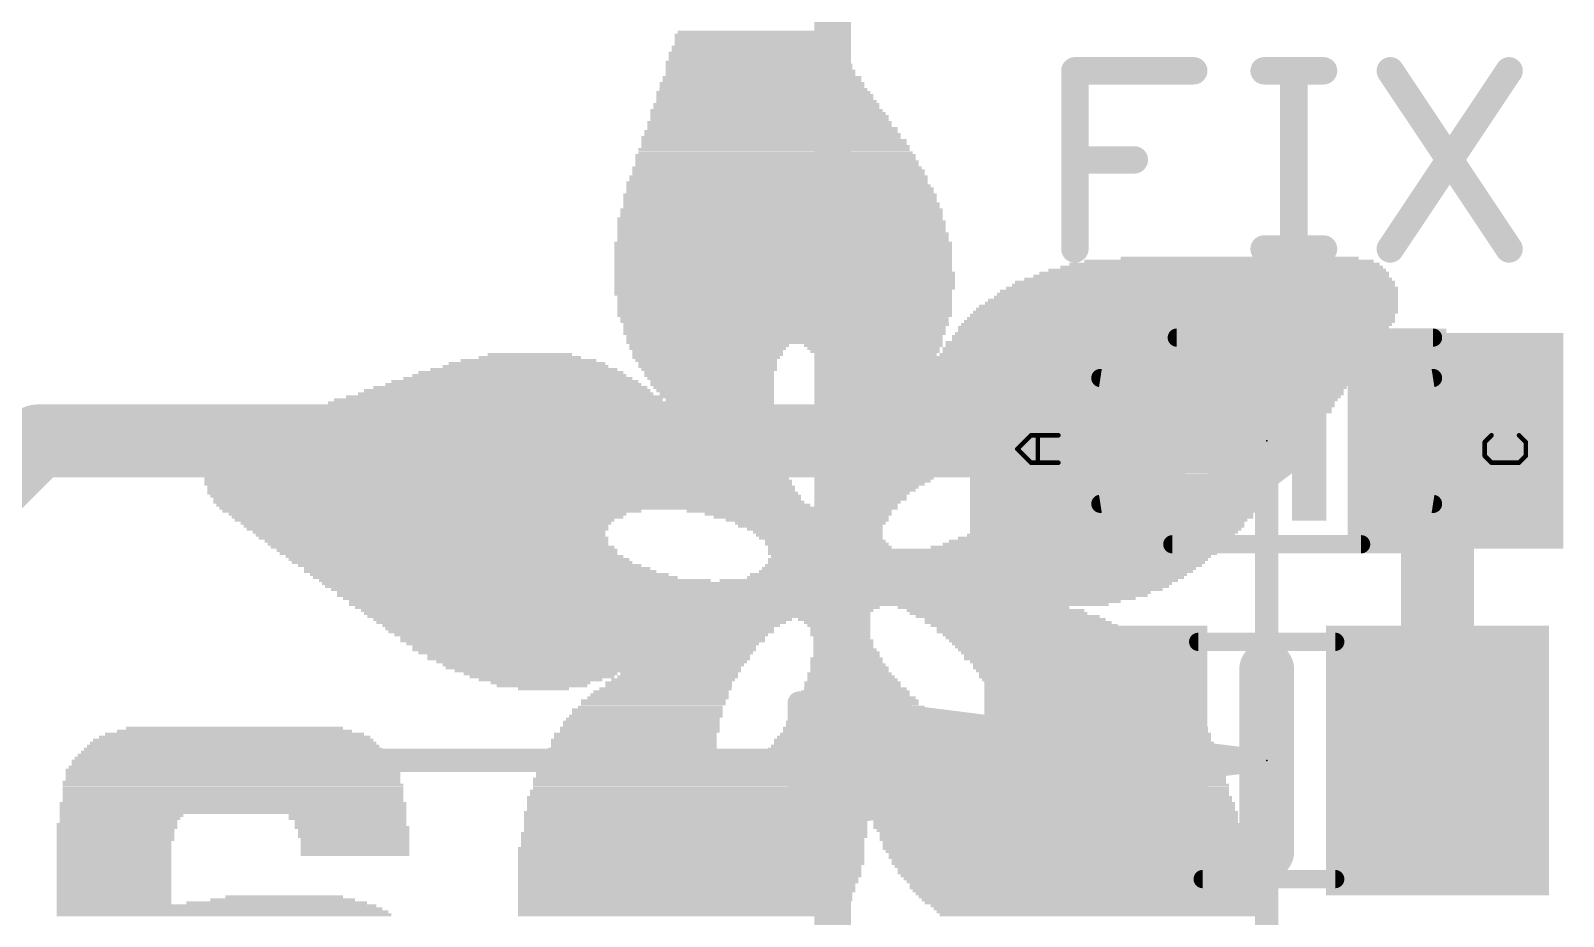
# Model space of a CAD drawing. Extents: x -7.4 to 58.7, y -8.7 to 28.8.
# Drawn here: x 41.51 to 50.04, y 8.55 to 13.48 of the extents above; entities that cross this region are included whole.
import ezdxf

# ---------------------------------------------------------------- set-up
doc = ezdxf.new("R2010")
doc.units = 0
for name, color, linetype in [('1', 12, 'CONTINUOUS'), ('21', 40, 'CONTINUOUS'), ('22', 6, 'CONTINUOUS'), ('23', 53, 'CONTINUOUS'), ('47', 253, 'CONTINUOUS'), ('51', 253, 'CONTINUOUS')]:
    doc.layers.add(name, color=color, linetype=linetype)

# ---------------------------------------------------------------- blocks, each defined once
blk = doc.blocks.new('RECT')
blk.add_solid([(-0.5, -0.5), (0.5, -0.5), (-0.5, 0.5), (0.5, 0.5)])

msp = doc.modelspace()

# ---------------------------------------------------------------- linework, layer by layer
at = {"layer": '1', "const_width": 0.4064}
for points in [[(37.223, 6.87), (41.553, 11.2)], [(41.553, 11.2), (47.337, 11.2)], [(49.437, 11.2), (49.337, 10.719)], [(49.337, 10.719), (49.337, 9.422)]]:
    msp.add_lwpolyline(points, dxfattribs=at)
at = {"layer": '1', "const_width": 0.2032}
for points in [[(41.553, 11.3016, 1), (41.553, 11.0984)], [(41.6248, 11.1282, 1), (41.4812, 11.2718)], [(47.337, 11.0984, 1), (47.337, 11.3016)], [(49.5365, 11.1793, 1), (49.3375, 11.2207)], [(49.4386, 10.719, 1), (49.2354, 10.719)], [(49.2375, 10.7397, 1), (49.4365, 10.6983)], [(49.2354, 9.422, 1), (49.4386, 9.422)]]:
    msp.add_lwpolyline(points, format="xyb", dxfattribs=at)
at = {"layer": '21'}
for points, const_width in [([(45.973, 19.43), (45.973, 3.43)], 0.2032), ([(47.3202, 12.2682), (47.3202, 13.2596)], 0.1524), ([(47.3202, 13.2596), (47.9812, 13.2596)], 0.1524), ([(48.3727, 13.2596), (48.7031, 13.2596)], 0.1524), ([(48.5379, 12.2682), (48.5379, 13.2596)], 0.1524), ([(49.0743, 13.2596), (49.7353, 12.2682)], 0.1524), ([(49.7353, 13.2596), (49.0743, 12.2682)], 0.1524), ([(47.3202, 12.7639), (47.6507, 12.7639)], 0.1524), ([(48.3727, 12.2682), (48.7031, 12.2682)], 0.1524), ([(48.641, 11.2), (48.133, 11.581)], 0.1524), ([(48.133, 11.581), (48.133, 10.819)], 0.1524), ([(48.133, 11.43), (48.3343, 11.43)], 0.1524), ([(48.133, 11.2776), (48.5375, 11.2776)], 0.1524), ([(48.133, 10.819), (48.641, 11.2)], 0.1524), ([(48.133, 11.1252), (48.5413, 11.1252)], 0.1524), ([(48.133, 10.9728), (48.3381, 10.9728)], 0.1524), ([(48.133, 10.8204), (48.1349, 10.8204)], 0.1524), ([(48.387, 9.93), (48.387, 8.914)], 0.3048)]:
    msp.add_lwpolyline(points, dxfattribs=dict(at, const_width=const_width))
for points, const_width in [([(47.3583, 13.2596, 1), (47.2821, 13.2596)], 0.0762), ([(47.3202, 13.2977, 1), (47.3202, 13.2215)], 0.0762), ([(47.9812, 13.2215, 1), (47.9812, 13.2977)], 0.0762), ([(48.3727, 13.2977, 1), (48.3727, 13.2215)], 0.0762), ([(48.576, 13.2596, 1), (48.4998, 13.2596)], 0.0762), ([(48.7031, 13.2215, 1), (48.7031, 13.2977)], 0.0762), ([(49.106, 13.2808, 1), (49.0426, 13.2385)], 0.0762), ([(49.767, 13.2385, 1), (49.7036, 13.2808)], 0.0762), ([(47.3202, 12.802, 1), (47.3202, 12.7258)], 0.0762), ([(47.6507, 12.7258, 1), (47.6507, 12.802)], 0.0762), ([(47.2821, 12.2682, 1), (47.3583, 12.2682)], 0.0762), ([(48.3727, 12.3063, 1), (48.3727, 12.2301)], 0.0762), ([(48.4998, 12.2682, 1), (48.576, 12.2682)], 0.0762), ([(48.7031, 12.2301, 1), (48.7031, 12.3063)], 0.0762), ([(49.0426, 12.2893, 1), (49.106, 12.2471)], 0.0762), ([(49.7036, 12.2471, 1), (49.767, 12.2893)], 0.0762), ([(48.1559, 11.6115, 1), (48.1101, 11.5505)], 0.0762), ([(48.1711, 11.581, 1), (48.0949, 11.581)], 0.0762), ([(48.133, 11.4681, 1), (48.133, 11.3919)], 0.0762), ([(48.3343, 11.3919, 1), (48.3343, 11.4681)], 0.0762), ([(48.133, 11.3157, 1), (48.133, 11.2395)], 0.0762), ([(48.5375, 11.2395, 1), (48.5375, 11.3157)], 0.0762), ([(48.6639, 11.1695, 1), (48.6181, 11.2305)], 0.0762), ([(48.6181, 11.1695, 1), (48.6639, 11.2305)], 0.0762), ([(48.133, 11.1633, 1), (48.133, 11.0871)], 0.0762), ([(48.5413, 11.0871, 1), (48.5413, 11.1633)], 0.0762), ([(48.133, 11.0109, 1), (48.133, 10.9347)], 0.0762), ([(48.3381, 10.9347, 1), (48.3381, 11.0109)], 0.0762), ([(48.133, 10.8585, 1), (48.133, 10.7823)], 0.0762), ([(48.1101, 10.8495, 1), (48.1559, 10.7885)], 0.0762), ([(48.0949, 10.819, 1), (48.1711, 10.819)], 0.0762), ([(48.1349, 10.7823, 1), (48.1349, 10.8585)], 0.0762), ([(48.4632, 9.93, 1), (48.3108, 9.93)], 0.1524), ([(48.3108, 8.914, 1), (48.4632, 8.914)], 0.1524)]:
    msp.add_lwpolyline(points, format="xyb", dxfattribs=dict(at, const_width=const_width))
at = {"layer": '23'}
for p in [(48.387, 11.2), (48.387, 9.422)]:
    msp.add_point(p, dxfattribs=at)
at = {"layer": '47', "const_width": 0.13}
for points in [[(48.387, 6.985), (48.387, 11.372)], [(48.322, 9.422), (45.787, 9.7412)], [(45.787, 9.7412), (45.787, 9.1028)], [(48.322, 9.422), (45.787, 9.682)], [(48.322, 9.422), (45.787, 9.552)], [(48.322, 9.422), (43.187, 9.422)], [(45.787, 9.1028), (48.322, 9.422)], [(45.787, 9.292), (48.322, 9.422)], [(45.787, 9.162), (48.322, 9.422)]]:
    msp.add_lwpolyline(points, dxfattribs=at)
at = {"layer": '47', "const_width": 0.065}
for points in [[(48.4195, 11.372, 1), (48.3545, 11.372)], [(45.7911, 9.7735, 1), (45.7829, 9.709)], [(45.8195, 9.7412, 1), (45.7545, 9.7412)], [(45.7903, 9.7143, 1), (45.7837, 9.6497)], [(45.7887, 9.5845, 1), (45.7853, 9.5195)], [(43.187, 9.4545, 1), (43.187, 9.3895)], [(48.3261, 9.3898, 1), (48.3179, 9.4542)], [(48.3179, 9.3898, 1), (48.3261, 9.4542)], [(48.3253, 9.3897, 1), (48.3187, 9.4543)], [(48.3187, 9.3897, 1), (48.3253, 9.4543)], [(48.3203, 9.3895, 1), (48.3237, 9.4545)], [(48.3237, 9.3895, 1), (48.3203, 9.4545)], [(48.322, 9.3895, 1), (48.322, 9.4545)], [(45.7853, 9.3245, 1), (45.7887, 9.2595)], [(45.7837, 9.1943, 1), (45.7903, 9.1297)], [(45.7829, 9.135, 1), (45.7911, 9.0705)], [(45.7545, 9.1028, 1), (45.8195, 9.1028)]]:
    msp.add_lwpolyline(points, format="xyb", dxfattribs=at)
at = {"layer": '51'}
for points, const_width in [([(45.973, 19.43), (45.973, 3.43)], 0.2032), ([(47.887, 11.775), (49.312, 11.775)], 0.1016), ([(46.9995, 11.1551), (47.0758, 11.2314)], 0.0254), ([(47.0758, 11.2314), (47.2283, 11.2314)], 0.0254), ([(47.1139, 11.0788), (47.1139, 11.2314)], 0.0254), ([(49.6376, 11.2314), (49.5995, 11.1932)], 0.0254), ([(49.5995, 11.1932), (49.5995, 11.117)], 0.0254), ([(49.8283, 11.1932), (49.7902, 11.2314)], 0.0254), ([(49.8283, 11.117), (49.8283, 11.1932)], 0.0254), ([(47.0758, 11.0788), (46.9995, 11.1551)], 0.0254), ([(47.2283, 11.0788), (47.0758, 11.0788)], 0.0254), ([(49.5995, 11.117), (49.6376, 11.0788)], 0.0254), ([(49.6376, 11.0788), (49.7902, 11.0788)], 0.0254), ([(49.7902, 11.0788), (49.8283, 11.117)], 0.0254), ([(48.912, 10.625), (47.862, 10.625)], 0.1016), ([(48.006, 10.082), (48.768, 10.082)], 0.1016), ([(48.031, 8.762), (48.768, 8.762)], 0.1016)]:
    msp.add_lwpolyline(points, dxfattribs=dict(at, const_width=const_width))
for points, const_width in [([(47.887, 11.8004, 1), (47.887, 11.7496)], 0.0508), ([(49.237, 11.547, 1), (49.237, 11.753, 1), (49.237, 11.547)], 0.0762), ([(49.312, 11.7496, 1), (49.312, 11.8004)], 0.0508), ([(47.462, 10.85, 0.8571), (47.462, 11.55)], 0.1016), ([(47.4659, 11.5751, 1), (47.4581, 11.5249)], 0.0508), ([(49.312, 11.55, 0.8571), (49.312, 10.85)], 0.1016), ([(49.3159, 11.5249, 1), (49.3081, 11.5751)], 0.0508), ([(47.0758, 11.2377, 1), (47.0758, 11.225)], 0.0127), ([(47.0803, 11.2269, 1), (47.0713, 11.2358)], 0.0127), ([(47.1203, 11.2314, 1), (47.1076, 11.2314)], 0.0127), ([(47.2283, 11.225, 1), (47.2283, 11.2377)], 0.0127), ([(49.595, 11.1977, 1), (49.604, 11.1887)], 0.0127), ([(49.6059, 11.1932, 1), (49.5932, 11.1932)], 0.0127), ([(49.6421, 11.2269, 1), (49.6331, 11.2358)], 0.0127), ([(49.7947, 11.2358, 1), (49.7857, 11.2269)], 0.0127), ([(49.8347, 11.1932, 1), (49.822, 11.1932)], 0.0127), ([(49.8238, 11.1887, 1), (49.8328, 11.1977)], 0.0127), ([(47.004, 11.1596, 1), (46.995, 11.1506)], 0.0127), ([(46.995, 11.1596, 1), (47.004, 11.1506)], 0.0127), ([(47.0758, 11.0852, 1), (47.0758, 11.0725)], 0.0127), ([(47.0713, 11.0743, 1), (47.0803, 11.0833)], 0.0127), ([(47.1076, 11.0788, 1), (47.1203, 11.0788)], 0.0127), ([(47.2283, 11.0725, 1), (47.2283, 11.0852)], 0.0127), ([(49.604, 11.1214, 1), (49.595, 11.1125)], 0.0127), ([(49.5932, 11.117, 1), (49.6059, 11.117)], 0.0127), ([(49.6376, 11.0852, 1), (49.6376, 11.0725)], 0.0127), ([(49.6331, 11.0743, 1), (49.6421, 11.0833)], 0.0127), ([(49.7857, 11.0833, 1), (49.7947, 11.0743)], 0.0127), ([(49.7902, 11.0725, 1), (49.7902, 11.0852)], 0.0127), ([(49.822, 11.117, 1), (49.8347, 11.117)], 0.0127), ([(49.8328, 11.1125, 1), (49.8238, 11.1214)], 0.0127), ([(47.4581, 10.8751, 1), (47.4659, 10.8249)], 0.0508), ([(49.3081, 10.8249, 1), (49.3159, 10.8751)], 0.0508), ([(47.862, 10.6504, 1), (47.862, 10.5996)], 0.0508), ([(48.912, 10.5996, 1), (48.912, 10.6504)], 0.0508), ([(48.006, 10.1074, 1), (48.006, 10.0566)], 0.0508), ([(48.768, 10.0566, 1), (48.768, 10.1074)], 0.0508), ([(48.031, 8.7874, 1), (48.031, 8.7366)], 0.0508), ([(48.768, 8.7366, 1), (48.768, 8.7874)], 0.0508)]:
    msp.add_lwpolyline(points, format="xyb", dxfattribs=dict(at, const_width=const_width))

# ---------------------------------------------------------------- block references
at = {"layer": '1', "xscale": 1.2, "yscale": 1.2, "rotation": 270}
for p in [(47.337, 11.2), (49.437, 11.2)]:
    msp.add_blockref('RECT', p, dxfattribs=at)
at = {"layer": '1', "xscale": 1.24, "yscale": 1.5}
for p in [(47.437, 9.422), (49.337, 9.422)]:
    msp.add_blockref('RECT', p, dxfattribs=at)
at = {"layer": '21', "xscale": 0.889, "yscale": 0.1905, "rotation": 270}
msp.add_blockref('RECT', (48.6228, 11.2), dxfattribs=at)
at = {"layer": '22', "rotation": 180}
for p, xscale, yscale in [((45.5292, 13.4747), 0.8382, 0.0168), ((45.5376, 13.3909), 0.922, 0.0168), ((45.5209, 13.458), 0.8549, 0.0167), ((45.5293, 13.4412), 0.8717, 0.0168), ((45.5376, 13.4244), 0.8885, 0.0168), ((45.546, 13.4077), 0.9052, 0.0167), ((45.5544, 13.3071), 1.0226, 0.0167), ((45.5544, 13.3238), 0.989, 0.0168), ((45.5461, 13.3574), 0.9723, 0.0167), ((45.5461, 13.3406), 0.9723, 0.0168), ((45.546, 13.3741), 0.9388, 0.0168), ((45.5795, 13.2233), 1.1064, 0.0167), ((45.5795, 13.2065), 1.1064, 0.0168), ((45.5628, 13.2903), 1.0394, 0.0168), ((45.5628, 13.2736), 1.0394, 0.0167), ((45.5712, 13.2568), 1.0561, 0.0168), ((45.5712, 13.24), 1.0561, 0.0168), ((45.5879, 13.1394), 1.1902, 0.0168), ((45.5963, 13.1227), 1.207, 0.0167), ((45.5879, 13.1562), 1.1567, 0.0168), ((45.5796, 13.1897), 1.1399, 0.0168), ((45.5796, 13.173), 1.1399, 0.0167), ((45.6047, 13.0389), 1.2908, 0.0167), ((45.6046, 13.0724), 1.2573, 0.0167), ((45.6046, 13.0556), 1.2573, 0.0168), ((45.5963, 13.1059), 1.207, 0.0168), ((45.6047, 13.0891), 1.2238, 0.0168), ((45.6215, 12.9718), 1.3579, 0.0168), ((45.6215, 12.955), 1.3579, 0.0168), ((45.6131, 13.0221), 1.3076, 0.0168), ((45.6215, 13.0053), 1.3243, 0.0168), ((45.6215, 12.9886), 1.3243, 0.0167), ((45.6466, 12.8712), 1.4752, 0.0168), ((45.6299, 12.888), 1.4417, 0.0167), ((45.6298, 12.9215), 1.4082, 0.0168), ((45.6382, 12.9047), 1.425, 0.0168), ((45.6382, 12.9383), 1.3914, 0.0167), ((45.6549, 12.7874), 1.5591, 0.0168), ((45.6466, 12.8209), 1.5088, 0.0168), ((45.6549, 12.8041), 1.5255, 0.0167), ((45.6466, 12.8544), 1.4752, 0.0167), ((45.655, 12.8377), 1.492, 0.0168), ((45.6634, 12.7203), 1.6093, 0.0168), ((45.6718, 12.7035), 1.6261, 0.0167), ((45.6549, 12.7706), 1.5591, 0.0168), ((45.6634, 12.7538), 1.5759, 0.0167), ((45.6634, 12.7371), 1.5759, 0.0168), ((45.6634, 12.6365), 1.6764, 0.0168), ((45.6718, 12.6197), 1.6931, 0.0167), ((45.6718, 12.67), 1.6597, 0.0168), ((45.6718, 12.6532), 1.6597, 0.0167), ((45.6718, 12.6868), 1.6261, 0.0168), ((45.6801, 12.5694), 1.7434, 0.0167), ((45.6801, 12.5527), 1.7434, 0.0168), ((45.6801, 12.5359), 1.7434, 0.0168), ((45.6802, 12.603), 1.7099, 0.0168), ((45.6802, 12.5862), 1.7099, 0.0168), ((45.6885, 12.4856), 1.7938, 0.0168), ((45.6885, 12.4688), 1.7938, 0.0167), ((45.6885, 12.4521), 1.7938, 0.0168), ((45.6885, 12.5191), 1.7602, 0.0167), ((45.6885, 12.5024), 1.7602, 0.0168), ((45.6802, 12.4354), 1.8105, 0.0167), ((45.6885, 12.4186), 1.8272, 0.0168), ((45.6885, 12.4018), 1.8272, 0.0168), ((45.6885, 12.3851), 1.8272, 0.0167), ((45.6885, 12.3683), 1.8272, 0.0168), ((45.6969, 12.3012), 1.8776, 0.0168), ((45.6969, 12.2845), 1.8776, 0.0167), ((45.6969, 12.3515), 1.844, 0.0168), ((45.6969, 12.3348), 1.844, 0.0167), ((45.6969, 12.318), 1.844, 0.0168), ((45.6969, 12.2677), 1.8776, 0.0168), ((45.6969, 12.2509), 1.8776, 0.0168), ((45.6969, 12.2342), 1.8776, 0.0167), ((45.6969, 12.2174), 1.8776, 0.0168), ((45.6969, 12.2007), 1.8776, 0.0167), ((45.6969, 12.1839), 1.8776, 0.0168), ((48.1529, 12.1839), 1.7267, 0.0168), ((48.178, 12.2007), 1.6093, 0.0167), ((48.2367, 12.2174), 1.3243, 0.0168), ((45.7052, 12.1336), 1.8943, 0.0168), ((45.7052, 12.1168), 1.8943, 0.0168), ((45.7052, 12.1001), 1.8943, 0.0167), ((45.6969, 12.1671), 1.8776, 0.0168), ((45.6969, 12.1504), 1.8776, 0.0167), ((48.0606, 12.1001), 2.0452, 0.0167), ((48.0774, 12.1168), 1.9781, 0.0168), ((48.0941, 12.1336), 1.9446, 0.0168), ((48.1109, 12.1504), 1.8776, 0.0167), ((48.1361, 12.1671), 1.7937, 0.0168), ((45.7052, 12.0833), 1.8943, 0.0168), ((45.7052, 12.0665), 1.8943, 0.0168), ((45.7052, 12.0498), 1.8943, 0.0167), ((45.6969, 12.033), 1.8776, 0.0168), ((45.6969, 12.0163), 1.8776, 0.0167), ((48.0019, 12.0163), 2.2296, 0.0167), ((48.0103, 12.033), 2.2128, 0.0168), ((48.0271, 12.0498), 2.1793, 0.0167), ((48.0355, 12.0665), 2.1291, 0.0168), ((48.0438, 12.0833), 2.1123, 0.0168), ((45.7053, 11.9995), 1.8608, 0.0168), ((45.7053, 11.9827), 1.8608, 0.0168), ((45.7053, 11.966), 1.8608, 0.0167), ((45.7053, 11.9492), 1.8608, 0.0168), ((45.7053, 11.9324), 1.8608, 0.0168), ((47.9432, 11.9324), 2.3469, 0.0168), ((47.9516, 11.9492), 2.3302, 0.0168), ((47.9684, 11.966), 2.2966, 0.0167), ((47.9768, 11.9827), 2.2799, 0.0168), ((47.9935, 11.9995), 2.2463, 0.0168), ((45.7053, 11.9157), 1.8608, 0.0167), ((45.7053, 11.8989), 1.8608, 0.0168), ((45.7052, 11.8821), 1.8273, 0.0168), ((45.7052, 11.8654), 1.8273, 0.0167), ((45.7137, 11.8486), 1.8105, 0.0168), ((47.8846, 11.8486), 2.3972, 0.0168), ((47.9014, 11.8654), 2.3973, 0.0167), ((47.9098, 11.8821), 2.3805, 0.0168), ((47.9182, 11.8989), 2.3637, 0.0168), ((47.9349, 11.9157), 2.3637, 0.0167), ((45.7052, 11.8318), 1.7937, 0.0168), ((45.7052, 11.8151), 1.7937, 0.0167), ((45.7052, 11.7983), 1.7937, 0.0168), ((45.7053, 11.7816), 1.7602, 0.0167), ((45.7053, 11.7648), 1.7602, 0.0168), ((47.8427, 11.7816), 2.414, 0.0167), ((47.8343, 11.7648), 2.3972, 0.0168), ((47.8511, 11.7983), 2.3973, 0.0168), ((47.8678, 11.8318), 2.3972, 0.0168), ((47.8678, 11.8151), 2.3972, 0.0167), ((44.2887, 11.681), 0.4694, 0.0167), ((45.7053, 11.748), 1.7602, 0.0168), ((45.2861, 11.7313), 0.8885, 0.0167), ((45.2778, 11.7145), 0.8717, 0.0168), ((45.2778, 11.6977), 0.8382, 0.0168), ((45.2778, 11.681), 0.8382, 0.0167), ((46.1998, 11.7313), 0.7712, 0.0167), ((46.1998, 11.7145), 0.7376, 0.0168), ((46.2082, 11.6977), 0.7208, 0.0168), ((46.2166, 11.681), 0.6705, 0.0167), ((47.7673, 11.681), 2.3973, 0.0167), ((47.7924, 11.7145), 2.414, 0.0168), ((47.784, 11.6977), 2.3972, 0.0168), ((47.8092, 11.748), 2.4141, 0.0168), ((47.8008, 11.7313), 2.3973, 0.0167), ((44.2552, 11.5972), 1.0394, 0.0167), ((44.2636, 11.6139), 0.922, 0.0168), ((44.272, 11.6307), 0.8717, 0.0167), ((44.2803, 11.6474), 0.7544, 0.0168), ((44.2887, 11.6642), 0.57, 0.0168), ((45.2694, 11.6642), 0.8214, 0.0168), ((45.2694, 11.6474), 0.788, 0.0168), ((45.2778, 11.6307), 0.7712, 0.0167), ((45.2778, 11.6139), 0.7712, 0.0168), ((45.2862, 11.5972), 0.7544, 0.0167), ((47.4236, 11.6642), 3.0846, 0.0168), ((47.4236, 11.6474), 3.051, 0.0168), ((47.4235, 11.6307), 3.0175, 0.0167), ((47.4152, 11.6139), 3.0008, 0.0168), ((47.4152, 11.5972), 2.9672, 0.0167), ((44.1965, 11.5133), 1.425, 0.0168), ((44.2049, 11.5301), 1.3746, 0.0168), ((44.2217, 11.5469), 1.2741, 0.0167), ((44.2301, 11.5636), 1.1903, 0.0168), ((44.2384, 11.5804), 1.14, 0.0168), ((45.2861, 11.5804), 0.7209, 0.0168), ((45.2861, 11.5636), 0.7209, 0.0168), ((45.2946, 11.5469), 0.7041, 0.0167), ((45.303, 11.5301), 0.6873, 0.0168), ((45.303, 11.5133), 0.6873, 0.0168), ((47.4152, 11.5804), 2.9672, 0.0168), ((47.4152, 11.5636), 2.9337, 0.0168), ((47.4068, 11.5469), 2.917, 0.0167), ((47.4068, 11.5301), 2.8834, 0.0168), ((47.4068, 11.5133), 2.8834, 0.0168), ((44.1127, 11.4295), 1.8273, 0.0168), ((44.4564, 11.4463), 2.3805, 0.0167), ((44.1546, 11.463), 1.6428, 0.0168), ((44.163, 11.4798), 1.5926, 0.0168), ((44.1798, 11.4966), 1.5255, 0.0167), ((45.3113, 11.4966), 0.6706, 0.0167), ((45.3197, 11.4798), 0.6538, 0.0168), ((45.3281, 11.463), 0.637, 0.0168), ((45.3449, 11.4295), 0.6035, 0.0168), ((47.4069, 11.4966), 2.8499, 0.0167), ((47.3985, 11.4798), 2.8331, 0.0168), ((47.3985, 11.463), 2.8331, 0.0168), ((47.3901, 11.4463), 2.8163, 0.0167), ((47.3901, 11.4295), 2.7829, 0.0168), ((44.2971, 11.3457), 2.699, 0.0168), ((44.3306, 11.3625), 2.632, 0.0167), ((44.3642, 11.3792), 2.5649, 0.0168), ((44.3809, 11.396), 2.5314, 0.0167), ((44.4061, 11.4127), 2.4811, 0.0168), ((47.3732, 11.3792), 2.7493, 0.0168), ((47.3732, 11.3625), 2.7493, 0.0167), ((47.3817, 11.4127), 2.7661, 0.0168), ((47.3817, 11.396), 2.7661, 0.0167), ((47.3649, 11.3457), 2.699, 0.0168), ((44.1462, 11.2451), 3.0008, 0.0168), ((44.1714, 11.2619), 2.9505, 0.0167), ((44.1965, 11.2786), 2.9002, 0.0168), ((44.2217, 11.2954), 2.8499, 0.0168), ((44.2468, 11.3122), 2.7996, 0.0167), ((44.2804, 11.3289), 2.7325, 0.0168), ((47.3649, 11.3289), 2.699, 0.0168), ((47.3565, 11.3122), 2.6822, 0.0167), ((47.3482, 11.2954), 2.6655, 0.0168), ((47.3566, 11.2786), 2.6487, 0.0168), ((47.3482, 11.2619), 2.6319, 0.0167), ((47.3398, 11.2451), 2.6151, 0.0168), ((44.096, 11.1613), 3.1349, 0.0168), ((44.1044, 11.1781), 3.1181, 0.0167), ((44.1127, 11.1948), 3.1014, 0.0168), ((44.1295, 11.2116), 3.0679, 0.0167), ((44.1463, 11.2283), 3.0343, 0.0168), ((47.3314, 11.2283), 2.5984, 0.0168), ((47.3314, 11.2116), 2.5984, 0.0167), ((47.323, 11.1948), 2.5816, 0.0168), ((47.3063, 11.1613), 2.5481, 0.0168), ((47.3147, 11.1781), 2.5649, 0.0167), ((44.0876, 11.111), 3.1851, 0.0168), ((44.096, 11.0942), 3.2019, 0.0168), ((44.096, 11.0775), 3.2019, 0.0167), ((44.0959, 11.1278), 3.1684, 0.0167), ((44.1043, 11.1445), 3.1516, 0.0168), ((47.2979, 11.1445), 2.5313, 0.0168), ((47.2979, 11.1278), 2.5313, 0.0167), ((46.4345, 11.111), 0.8046, 0.0168), ((46.3926, 11.0942), 0.7208, 0.0168), ((46.3843, 11.0775), 0.7041, 0.0167), ((47.784, 11.111), 1.5256, 0.0168), ((47.8008, 11.0942), 1.4585, 0.0168), ((47.8008, 11.0775), 1.4585, 0.0167), ((44.0959, 11.0272), 3.2354, 0.0167), ((44.0959, 11.0104), 3.2354, 0.0168), ((44.1043, 10.9936), 3.2522, 0.0168), ((44.096, 11.0607), 3.2019, 0.0168), ((44.1043, 11.0439), 3.2186, 0.0168), ((46.2752, 10.9936), 0.5197, 0.0168), ((46.292, 11.0104), 0.5532, 0.0168), ((46.3591, 11.0607), 0.6538, 0.0168), ((46.3172, 11.0272), 0.5699, 0.0167), ((46.334, 11.0439), 0.6035, 0.0168), ((47.7924, 11.0439), 1.4082, 0.0168), ((47.784, 11.0272), 1.3914, 0.0167), ((47.784, 11.0104), 1.3914, 0.0168), ((47.7756, 10.9936), 1.3746, 0.0168), ((47.8008, 11.0607), 1.4249, 0.0168), ((44.1127, 10.9769), 3.269, 0.0167), ((44.1127, 10.9601), 3.269, 0.0168), ((44.1295, 10.9434), 3.2689, 0.0167), ((44.1295, 10.9266), 3.2689, 0.0168), ((44.1379, 10.9098), 3.2857, 0.0168), ((46.1915, 10.9098), 0.4191, 0.0168), ((46.2417, 10.9601), 0.4862, 0.0168), ((46.2249, 10.9434), 0.4527, 0.0167), ((46.2166, 10.9266), 0.4359, 0.0168), ((46.2669, 10.9769), 0.5029, 0.0167), ((47.717, 10.9098), 1.3579, 0.0168), ((47.7421, 10.9434), 1.3746, 0.0167), ((47.7338, 10.9266), 1.3579, 0.0168), ((47.7672, 10.9769), 1.3914, 0.0167), ((47.7505, 10.9601), 1.3579, 0.0168), ((44.1546, 10.8931), 3.2858, 0.0167), ((44.163, 10.8763), 3.269, 0.0168), ((44.1714, 10.8595), 3.2857, 0.0168), ((44.1966, 10.8428), 3.3025, 0.0167), ((44.2217, 10.826), 3.3193, 0.0168), ((46.1243, 10.826), 0.4191, 0.0168), ((46.1328, 10.8428), 0.4023, 0.0167), ((46.1495, 10.8595), 0.4024, 0.0168), ((46.1831, 10.8931), 0.4023, 0.0167), ((46.1831, 10.8763), 0.4023, 0.0168), ((47.6499, 10.826), 1.3914, 0.0168), ((47.6583, 10.8428), 1.3747, 0.0167), ((47.675, 10.8595), 1.3747, 0.0168), ((47.7002, 10.8931), 1.3579, 0.0167), ((47.7002, 10.8763), 1.3579, 0.0168), ((43.7439, 10.8092), 2.3302, 0.0168), ((43.7188, 10.7925), 2.2129, 0.0167), ((43.7188, 10.7757), 2.1793, 0.0168), ((43.702, 10.759), 2.1123, 0.0167), ((43.7104, 10.7422), 2.0619, 0.0168), ((45.7304, 10.8092), 1.14, 0.0168), ((45.7807, 10.7925), 1.0394, 0.0167), ((45.7975, 10.7757), 0.9723, 0.0168), ((45.831, 10.759), 0.9052, 0.0167), ((45.8478, 10.7422), 0.8382, 0.0168), ((47.5493, 10.7422), 1.425, 0.0168), ((47.5744, 10.759), 1.4081, 0.0167), ((47.5996, 10.7757), 1.425, 0.0168), ((47.608, 10.7925), 1.4082, 0.0167), ((47.6331, 10.8092), 1.3914, 0.0168), ((43.7104, 10.7254), 2.0285, 0.0168), ((43.7188, 10.7087), 2.0117, 0.0167), ((43.7271, 10.6919), 1.9614, 0.0168), ((43.7355, 10.6751), 1.9446, 0.0168), ((43.7523, 10.6584), 1.9447, 0.0167), ((45.8478, 10.7254), 0.8047, 0.0168), ((45.8729, 10.7087), 0.7544, 0.0167), ((45.8897, 10.6919), 0.7209, 0.0168), ((45.8981, 10.6751), 0.7041, 0.0168), ((45.9064, 10.6584), 0.6873, 0.0167), ((47.432, 10.6584), 1.5255, 0.0167), ((47.4655, 10.6751), 1.492, 0.0168), ((47.4823, 10.6919), 1.4919, 0.0168), ((47.5158, 10.7087), 1.4585, 0.0167), ((47.541, 10.7254), 1.4417, 0.0168), ((43.7691, 10.6416), 1.9111, 0.0168), ((43.7774, 10.6248), 1.8944, 0.0168), ((43.8026, 10.6081), 1.9111, 0.0167), ((43.8277, 10.5913), 1.8944, 0.0168), ((43.8361, 10.5745), 1.8776, 0.0168), ((45.9316, 10.6416), 0.6706, 0.0168), ((45.94, 10.6248), 0.6873, 0.0168), ((45.9567, 10.6081), 0.6873, 0.0167), ((46.8704, 10.5913), 2.5146, 0.0168), ((46.862, 10.5745), 2.4978, 0.0168), ((47.3314, 10.6081), 1.6261, 0.0167), ((47.3733, 10.6248), 1.5758, 0.0168), ((47.3985, 10.6416), 1.5591, 0.0168), ((43.8696, 10.5578), 1.8776, 0.0167), ((43.8948, 10.541), 1.8943, 0.0168), ((43.9116, 10.5243), 1.8943, 0.0167), ((43.9535, 10.5075), 1.9111, 0.0168), ((43.9954, 10.4907), 1.9279, 0.0168), ((46.7866, 10.4907), 2.4141, 0.0168), ((46.8117, 10.5075), 2.4308, 0.0168), ((46.8369, 10.541), 2.4475, 0.0168), ((46.8285, 10.5243), 2.4307, 0.0167), ((46.8536, 10.5578), 2.4476, 0.0167), ((44.0121, 10.474), 1.9614, 0.0167), ((44.0624, 10.4572), 1.995, 0.0168), ((44.0959, 10.4404), 2.0284, 0.0168), ((44.2049, 10.4237), 2.1793, 0.0167), ((45.4957, 10.4069), 4.7274, 0.0168), ((46.6189, 10.4237), 2.5482, 0.0167), ((46.7111, 10.4404), 2.4308, 0.0168), ((46.7279, 10.4572), 2.4308, 0.0168), ((46.7698, 10.474), 2.414, 0.0167), ((45.4958, 10.3901), 4.6939, 0.0168), ((45.4957, 10.3734), 4.6268, 0.0167), ((45.479, 10.3566), 4.5263, 0.0168), ((45.4706, 10.3399), 4.5095, 0.0167), ((45.4538, 10.3231), 4.409, 0.0168), ((45.4287, 10.3063), 4.2916, 0.0168), ((45.3952, 10.2896), 4.2245, 0.0167), ((44.7749, 10.2728), 2.9169, 0.0168), ((44.7749, 10.256), 2.8499, 0.0168), ((44.7749, 10.2393), 2.8163, 0.0167), ((44.7833, 10.2225), 2.7995, 0.0168), ((46.8117, 10.2728), 0.9556, 0.0168), ((46.8788, 10.256), 0.9891, 0.0168), ((46.8955, 10.2393), 0.989, 0.0167), ((46.9458, 10.2225), 1.0226, 0.0168), ((44.5821, 10.2057), 2.3302, 0.0168), ((44.5737, 10.189), 2.2799, 0.0167), ((44.5737, 10.1722), 2.2128, 0.0168), ((44.5653, 10.1554), 2.1626, 0.0168), ((44.5737, 10.1387), 2.1458, 0.0167), ((45.9819, 10.2057), 0.4023, 0.0168), ((45.9986, 10.189), 0.3688, 0.0167), ((46.007, 10.1722), 0.352, 0.0168), ((46.0154, 10.1554), 0.3352, 0.0168), ((46.0154, 10.1387), 0.3352, 0.0167), ((46.9877, 10.2057), 1.0058, 0.0168), ((47.0045, 10.189), 1.0394, 0.0167), ((47.038, 10.1722), 1.0394, 0.0168), ((47.0715, 10.1554), 1.0394, 0.0168), ((47.0799, 10.1387), 1.0562, 0.0167), ((44.5737, 10.1219), 2.0788, 0.0168), ((44.5821, 10.1052), 2.0284, 0.0167), ((44.5821, 10.0884), 2.0284, 0.0168), ((44.5821, 10.0716), 1.9614, 0.0168), ((44.5905, 10.0549), 1.9111, 0.0167), ((46.0154, 10.1219), 0.3352, 0.0168), ((46.0237, 10.1052), 0.3185, 0.0167), ((46.0322, 10.0884), 0.3353, 0.0168), ((46.0322, 10.0716), 0.3353, 0.0168), ((46.0322, 10.0549), 0.3353, 0.0167), ((47.1135, 10.1219), 1.0561, 0.0168), ((47.1386, 10.1052), 1.0729, 0.0167), ((47.147, 10.0884), 1.0561, 0.0168), ((47.1722, 10.0716), 1.0729, 0.0168), ((47.1889, 10.0549), 1.0729, 0.0167), ((44.5905, 10.0381), 1.9111, 0.0168), ((44.5988, 10.0213), 1.8608, 0.0168), ((44.6156, 10.0046), 1.7938, 0.0167), ((44.6156, 9.9878), 1.7938, 0.0168), ((44.6324, 9.971), 1.7267, 0.0168), ((46.049, 9.9878), 0.4023, 0.0168), ((46.049, 9.971), 0.4023, 0.0168), ((46.0489, 10.0213), 0.3688, 0.0168), ((46.0489, 10.0046), 0.3688, 0.0167), ((46.0406, 10.0381), 0.3521, 0.0168), ((47.2057, 10.0381), 1.0729, 0.0168), ((47.2225, 10.0213), 1.0729, 0.0168), ((47.2392, 10.0046), 1.0729, 0.0167), ((47.2476, 9.9878), 1.0897, 0.0168), ((47.2727, 9.971), 1.0728, 0.0168), ((44.6408, 9.9543), 1.6764, 0.0167), ((44.6408, 9.9375), 1.6429, 0.0168), ((44.6659, 9.9207), 1.5926, 0.0167), ((44.3474, 9.904), 0.855, 0.0168), ((44.3558, 9.8872), 0.8047, 0.0168), ((45.1102, 9.8872), 0.6705, 0.0168), ((45.1185, 9.904), 0.6538, 0.0168), ((46.0657, 9.904), 0.4694, 0.0168), ((46.0741, 9.8872), 0.4862, 0.0168), ((46.0573, 9.9543), 0.4191, 0.0167), ((46.0657, 9.9375), 0.4358, 0.0168), ((46.0657, 9.9207), 0.4358, 0.0167), ((47.2895, 9.9543), 1.0729, 0.0167), ((47.2979, 9.9375), 1.0897, 0.0168), ((47.3146, 9.9207), 1.0896, 0.0167), ((47.3314, 9.904), 1.0897, 0.0168), ((47.3314, 9.8872), 1.0897, 0.0168), ((44.3473, 9.8704), 0.6873, 0.0167), ((44.3474, 9.8537), 0.5532, 0.0168), ((44.3558, 9.8369), 0.5029, 0.0168), ((44.3642, 9.8201), 0.2849, 0.0167), ((45.0179, 9.8034), 0.7543, 0.0168), ((45.0431, 9.8201), 0.7376, 0.0167), ((45.0599, 9.8537), 0.7041, 0.0168), ((45.0599, 9.8369), 0.7041, 0.0168), ((45.085, 9.8704), 0.6874, 0.0167), ((46.0993, 9.8034), 0.6035, 0.0168), ((46.0992, 9.8201), 0.57, 0.0167), ((46.0825, 9.8537), 0.5365, 0.0168), ((46.0825, 9.8369), 0.5365, 0.0168), ((46.0825, 9.8704), 0.5029, 0.0167), ((47.3482, 9.8704), 1.0897, 0.0167), ((47.3649, 9.8537), 1.0896, 0.0168), ((47.3733, 9.8369), 1.1064, 0.0168), ((47.3901, 9.8034), 1.1065, 0.0168), ((47.3817, 9.8201), 1.0897, 0.0167), ((44.9593, 9.7195), 0.8047, 0.0167), ((44.9761, 9.7531), 0.8047, 0.0168), ((44.9761, 9.7363), 0.8047, 0.0168), ((45.0012, 9.7698), 0.7879, 0.0167), ((45.0096, 9.7866), 0.7711, 0.0168), ((46.1243, 9.7195), 0.7209, 0.0167), ((46.1076, 9.7363), 0.6874, 0.0168), ((46.116, 9.7531), 0.6706, 0.0168), ((46.116, 9.7698), 0.637, 0.0167), ((46.0993, 9.7866), 0.6035, 0.0168), ((47.3984, 9.7866), 1.1232, 0.0168), ((47.4068, 9.7698), 1.1064, 0.0167), ((47.4236, 9.7531), 1.1064, 0.0168), ((47.4236, 9.7363), 1.1064, 0.0168), ((47.432, 9.7195), 1.1232, 0.0167), ((44.909, 9.6357), 0.8717, 0.0167), ((44.9173, 9.6525), 0.8549, 0.0168), ((44.9341, 9.6693), 0.855, 0.0168), ((44.9425, 9.7028), 0.8382, 0.0168), ((44.9425, 9.686), 0.8382, 0.0167), ((46.1579, 9.6357), 0.8885, 0.0167), ((46.1579, 9.6525), 0.855, 0.0168), ((46.1244, 9.7028), 0.7544, 0.0168), ((46.1495, 9.6693), 0.8046, 0.0168), ((46.1412, 9.686), 0.7879, 0.0167), ((47.4404, 9.7028), 1.1399, 0.0168), ((47.4404, 9.686), 1.1399, 0.0167), ((47.4488, 9.6693), 1.1567, 0.0168), ((47.4488, 9.6525), 1.1567, 0.0168), ((47.4488, 9.6357), 1.1567, 0.0167), ((42.6459, 9.5519), 1.5087, 0.0168), ((42.6459, 9.5687), 1.4417, 0.0168), ((42.6458, 9.5854), 1.3076, 0.0167), ((42.6458, 9.6022), 1.207, 0.0168), ((44.8755, 9.5687), 0.9053, 0.0168), ((44.8755, 9.5519), 0.9053, 0.0168), ((44.9006, 9.6022), 0.8885, 0.0168), ((44.9006, 9.5854), 0.8885, 0.0167), ((44.909, 9.619), 0.8717, 0.0168), ((46.8704, 9.5519), 2.414, 0.0168), ((46.8788, 9.5687), 2.3973, 0.0168), ((46.2082, 9.5854), 1.0226, 0.0167), ((46.1915, 9.6022), 0.9891, 0.0168), ((46.1746, 9.619), 0.9221, 0.0168), ((47.4404, 9.5854), 1.2405, 0.0167), ((47.4487, 9.6022), 1.2238, 0.0168), ((47.4571, 9.619), 1.1734, 0.0168), ((42.6375, 9.4681), 1.6931, 0.0168), ((42.6375, 9.4849), 1.6597, 0.0168), ((42.6375, 9.5016), 1.6261, 0.0167), ((42.6375, 9.5184), 1.5925, 0.0168), ((42.6375, 9.5351), 1.5591, 0.0167), ((44.8503, 9.4681), 0.9556, 0.0168), ((44.8587, 9.4849), 0.9388, 0.0168), ((44.8671, 9.5351), 0.922, 0.0167), ((44.8671, 9.5184), 0.922, 0.0168), ((44.8671, 9.5016), 0.922, 0.0167), ((46.8536, 9.4681), 2.5146, 0.0168), ((46.862, 9.4849), 2.4978, 0.0168), ((46.862, 9.5016), 2.4643, 0.0167), ((46.862, 9.5351), 2.4308, 0.0167), ((46.8704, 9.5184), 2.4475, 0.0168), ((42.6375, 9.3843), 1.8273, 0.0168), ((42.6375, 9.4178), 1.7937, 0.0168), ((42.6375, 9.401), 1.7937, 0.0167), ((42.6375, 9.4346), 1.7603, 0.0168), ((42.6375, 9.4513), 1.7267, 0.0167), ((44.8503, 9.3843), 1.0226, 0.0168), ((44.8503, 9.4346), 0.989, 0.0168), ((44.8503, 9.4178), 0.989, 0.0168), ((44.8587, 9.401), 1.0058, 0.0167), ((44.8587, 9.4513), 0.9723, 0.0167), ((46.8117, 9.3843), 2.632, 0.0168), ((46.8201, 9.401), 2.6152, 0.0167), ((46.8369, 9.4178), 2.5817, 0.0168), ((46.8453, 9.4346), 2.5649, 0.0168), ((46.8452, 9.4513), 2.5314, 0.0167), ((42.6291, 9.3004), 1.8776, 0.0167), ((42.6375, 9.3675), 1.8608, 0.0168), ((42.6375, 9.3507), 1.8608, 0.0167), ((42.6375, 9.334), 1.8608, 0.0168), ((42.6375, 9.3172), 1.8608, 0.0168), ((46.2334, 9.3172), 3.8557, 0.0168), ((46.2334, 9.3004), 3.8557, 0.0167), ((44.867, 9.3675), 1.0897, 0.0168), ((46.2333, 9.3507), 3.8222, 0.0167), ((46.2417, 9.334), 3.839, 0.0168), ((46.7866, 9.3675), 2.7157, 0.0168), ((42.6375, 9.2837), 1.8943, 0.0168), ((42.6375, 9.2669), 1.8943, 0.0167), ((42.6375, 9.2502), 1.8943, 0.0168), ((42.6375, 9.2334), 1.8943, 0.0168), ((42.6375, 9.2166), 1.8943, 0.0167), ((42.6375, 9.1999), 1.8943, 0.0168), ((45.2107, 9.2166), 1.8776, 0.0167), ((45.2107, 9.1999), 1.8776, 0.0168), ((46.2334, 9.2502), 3.8893, 0.0168), ((46.2334, 9.2334), 3.8893, 0.0168), ((46.2418, 9.2837), 3.8725, 0.0168), ((46.2418, 9.2669), 3.8725, 0.0167), ((47.1805, 9.2166), 2.0284, 0.0167), ((47.1805, 9.1999), 2.0284, 0.0168), ((42.6375, 9.1831), 1.9279, 0.0168), ((42.6375, 9.1663), 1.9279, 0.0167), ((42.6375, 9.1496), 1.9279, 0.0168), ((42.6375, 9.1328), 1.9279, 0.0168), ((42.0172, 9.1161), 0.6873, 0.0167), ((43.2745, 9.1161), 0.6538, 0.0167), ((45.2108, 9.1328), 1.9111, 0.0168), ((45.2108, 9.1161), 1.9111, 0.0167), ((45.2107, 9.1831), 1.8776, 0.0168), ((45.2107, 9.1663), 1.8776, 0.0167), ((45.2191, 9.1496), 1.8944, 0.0168), ((47.1889, 9.1831), 2.0452, 0.0168), ((47.2056, 9.1328), 2.0452, 0.0168), ((47.2056, 9.1161), 2.0452, 0.0167), ((47.1973, 9.1663), 2.0285, 0.0167), ((47.1973, 9.1496), 2.0285, 0.0168), ((41.992, 9.0658), 0.6705, 0.0168), ((41.992, 9.049), 0.6705, 0.0168), ((41.9837, 9.0323), 0.6538, 0.0167), ((42.0088, 9.0993), 0.6706, 0.0168), ((42.0004, 9.0826), 0.6538, 0.0167), ((43.2745, 9.0993), 0.6538, 0.0168), ((43.2913, 9.0826), 0.6203, 0.0167), ((43.2913, 9.0658), 0.6203, 0.0168), ((43.2996, 9.049), 0.637, 0.0168), ((43.308, 9.0323), 0.6202, 0.0167), ((45.2108, 9.0993), 1.9111, 0.0168), ((45.2108, 9.0826), 1.9111, 0.0167), ((45.2108, 9.0658), 1.9111, 0.0168), ((45.2108, 9.049), 1.9111, 0.0168), ((45.2108, 9.0323), 1.9111, 0.0167), ((47.214, 9.0993), 2.0284, 0.0168), ((47.214, 9.0826), 2.0284, 0.0167), ((47.2224, 9.0658), 2.0452, 0.0168), ((47.2224, 9.049), 2.0452, 0.0168), ((47.2392, 9.0323), 2.0452, 0.0167), ((41.9837, 9.0155), 0.6538, 0.0168), ((41.9837, 8.9987), 0.6538, 0.0168), ((41.9837, 8.982), 0.6538, 0.0167), ((41.9753, 8.9652), 0.637, 0.0168), ((41.9753, 8.9484), 0.637, 0.0168), ((43.308, 9.0155), 0.6202, 0.0168), ((43.308, 8.9987), 0.6202, 0.0168), ((43.3163, 8.982), 0.6035, 0.0167), ((43.3163, 8.9652), 0.6035, 0.0168), ((43.3163, 8.9484), 0.6035, 0.0168), ((45.2024, 9.0155), 1.9279, 0.0168), ((45.2024, 8.9987), 1.9279, 0.0168), ((45.194, 8.982), 1.9111, 0.0167), ((45.194, 8.9652), 1.9111, 0.0168), ((45.194, 8.9484), 1.9111, 0.0168), ((47.2476, 9.0155), 2.0285, 0.0168), ((47.2476, 8.9987), 2.0285, 0.0168), ((47.2476, 8.982), 2.0285, 0.0167), ((47.2643, 8.9652), 2.0284, 0.0168), ((47.2643, 8.9484), 2.0284, 0.0168), ((41.9753, 8.9317), 0.637, 0.0167), ((41.9753, 8.9149), 0.637, 0.0168), ((41.9753, 8.8981), 0.637, 0.0168), ((41.9753, 8.8814), 0.637, 0.0167), ((41.9753, 8.8646), 0.637, 0.0168), ((43.3163, 8.9317), 0.6035, 0.0167), ((43.3163, 8.9149), 0.6035, 0.0168), ((43.3163, 8.8981), 0.6035, 0.0168), ((45.1856, 8.9317), 1.9278, 0.0167), ((45.1856, 8.9149), 1.9278, 0.0168), ((45.1856, 8.8981), 1.9278, 0.0168), ((45.1856, 8.8814), 1.9278, 0.0167), ((45.1856, 8.8646), 1.9278, 0.0168), ((47.2643, 8.9317), 2.0284, 0.0167), ((47.2811, 8.9149), 2.0284, 0.0168), ((47.2895, 8.8981), 2.0117, 0.0168), ((47.2979, 8.8814), 2.0285, 0.0167), ((47.3063, 8.8646), 2.0117, 0.0168), ((41.9753, 8.8479), 0.637, 0.0167), ((41.9753, 8.8311), 0.637, 0.0168), ((41.9753, 8.8143), 0.637, 0.0168), ((41.9753, 8.7976), 0.637, 0.0167), ((41.9753, 8.7808), 0.637, 0.0168), ((45.1856, 8.8479), 1.9278, 0.0167), ((45.1772, 8.8311), 1.911, 0.0168), ((45.1772, 8.8143), 1.911, 0.0168), ((45.1772, 8.7976), 1.911, 0.0167), ((45.1772, 8.7808), 1.911, 0.0168), ((47.3063, 8.8479), 2.0117, 0.0167), ((47.3147, 8.8311), 1.9949, 0.0168), ((47.3314, 8.8143), 1.9949, 0.0168), ((47.3314, 8.7976), 1.9949, 0.0167), ((47.3398, 8.7808), 1.9781, 0.0168), ((41.9753, 8.764), 0.637, 0.0168), ((41.9753, 8.7473), 0.637, 0.0167), ((41.9753, 8.7305), 0.637, 0.0168), ((41.9753, 8.7137), 0.637, 0.0168), ((41.9753, 8.697), 0.637, 0.0167), ((45.1688, 8.764), 1.8943, 0.0168), ((45.1688, 8.7473), 1.8943, 0.0167), ((45.1605, 8.7305), 1.8775, 0.0168), ((45.1605, 8.7137), 1.8775, 0.0168), ((45.1605, 8.697), 1.8775, 0.0167), ((47.3565, 8.764), 1.9782, 0.0168), ((47.3649, 8.7473), 1.9614, 0.0167), ((47.3817, 8.7305), 1.9614, 0.0168), ((47.3817, 8.7137), 1.9614, 0.0168), ((47.3901, 8.697), 1.9447, 0.0167), ((41.9753, 8.6802), 0.637, 0.0168), ((41.9753, 8.6635), 0.637, 0.0167), ((41.9753, 8.6467), 0.637, 0.0168), ((41.9753, 8.6299), 0.637, 0.0168), ((42.5453, 8.6132), 1.7769, 0.0167), ((42.8805, 8.6299), 1.0059, 0.0168), ((42.9141, 8.6467), 0.8047, 0.0168), ((42.9224, 8.6635), 0.6538, 0.0167), ((45.1521, 8.6802), 1.8608, 0.0168), ((45.1521, 8.6635), 1.8608, 0.0167), ((45.1521, 8.6467), 1.8608, 0.0168), ((45.1437, 8.6299), 1.844, 0.0168), ((45.1353, 8.6132), 1.8272, 0.0167), ((47.3985, 8.6802), 1.9279, 0.0168), ((47.4152, 8.6635), 1.9278, 0.0167), ((47.4235, 8.6467), 1.9111, 0.0168), ((47.432, 8.6299), 1.8943, 0.0168), ((47.4571, 8.6132), 1.8776, 0.0167), ((42.562, 8.5964), 1.8105, 0.0168), ((42.5788, 8.5796), 1.844, 0.0168), ((42.5872, 8.5629), 1.8608, 0.0167), ((45.1353, 8.5964), 1.8272, 0.0168), ((45.127, 8.5796), 1.8105, 0.0168), ((45.127, 8.5629), 1.8105, 0.0167), ((47.4655, 8.5964), 1.8608, 0.0168), ((47.4823, 8.5796), 1.8609, 0.0168), ((47.4907, 8.5629), 1.8441, 0.0167)]:
    msp.add_blockref('RECT', p, dxfattribs=dict(at, xscale=xscale, yscale=yscale))
at = {"layer": '51', "rotation": 270}
for p, xscale, yscale in [((47.637, 11.6625), 0.325, 0.5), ((49.018, 11.65), 0.3, 0.262), ((49.3495, 11.6625), 0.325, 0.075), ((47.762, 11.45), 0.15, 0.25), ((49.012, 11.45), 0.15, 0.25), ((47.7995, 11.2), 0.4, 0.175), ((48.9745, 11.2), 0.4, 0.175), ((47.762, 10.95), 0.15, 0.25), ((49.012, 10.95), 0.15, 0.25), ((47.637, 10.7375), 0.325, 0.5), ((49.137, 10.7375), 0.325, 0.5)]:
    msp.add_blockref('RECT', p, dxfattribs=dict(at, xscale=xscale, yscale=yscale))
at = {"layer": '51', "xscale": 0.7501, "yscale": 1.4501}
for p in [(47.6699, 9.4231), (49.1177, 9.4231)]:
    msp.add_blockref('RECT', p, dxfattribs=at)

doc.saveas('drawing.dxf')
